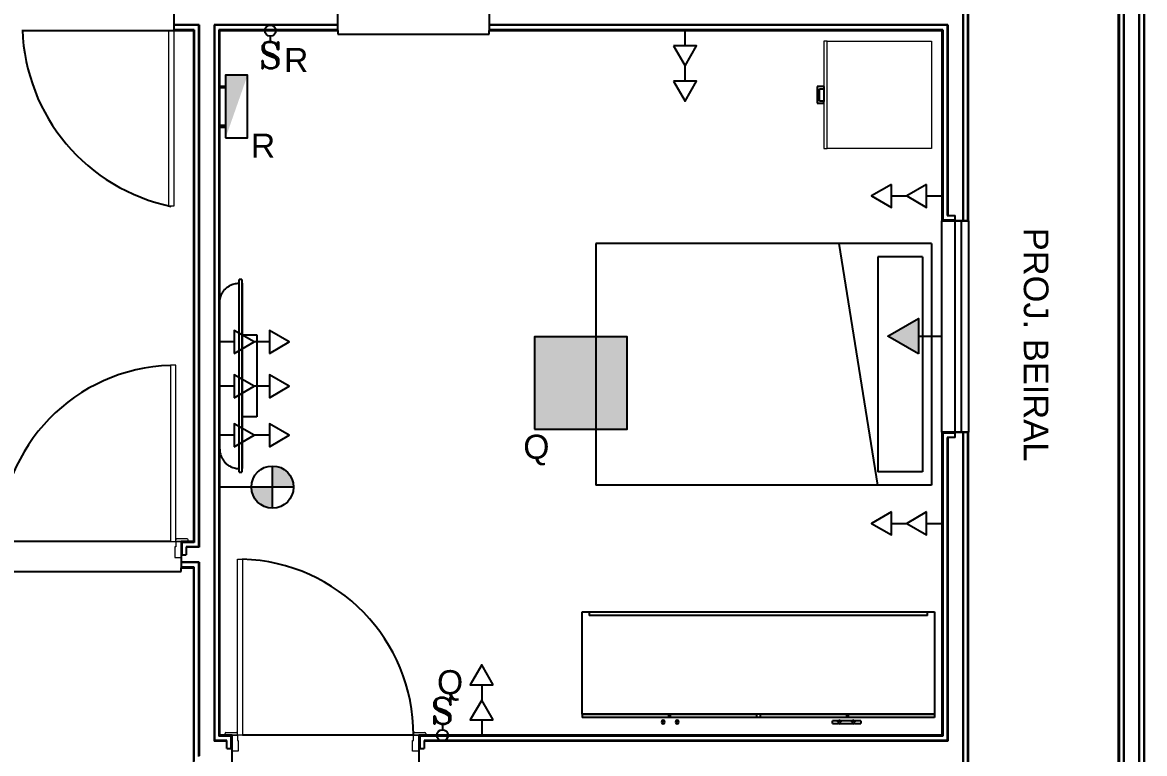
# Model space of a CAD drawing. Header units: millimetres. Extents: x 3082 to 3316, y 298 to 342.
# Drawn here: x 3294.11 to 3300.48, y 323.54 to 327.69 of the extents above; entities that cross this region are included whole.
import ezdxf
from ezdxf.enums import TextEntityAlignment as Align

# ---------------------------------------------------------------- set-up
doc = ezdxf.new("R2010")
doc.units = ezdxf.units.MM
doc.header["$MEASUREMENT"] = 0
doc.linetypes.add('CONTINU', pattern=[0])
for name, color, linetype in [('-HIDRO', 8, 'CONTINUOUS'), ('eletroduto parede e teto', 2, 'CONTINU'), ('Especificações', 3, 'CONTINUOUS'), ('PL3', 3, 'CONTINUOUS'), ('Pontos Elétricos', 3, 'CONTINUOUS'), ('Pontos Luminotécnicos', 3, 'CONTINUOUS'), ('PONTOS_ELETRICOS', 2, 'CONTINUOUS')]:
    doc.layers.add(name, color=color, linetype=linetype)
doc.styles.add('ARIAL', font='arial.ttf', dxfattribs={"height": 2})
doc.styles.add('Arial_2', font='arial.ttf', dxfattribs={"height": 200})
doc.styles.add('INTERRUPTOR', font='romant__.ttf', dxfattribs={"height": 0.6})

# ---------------------------------------------------------------- blocks, each defined once
blk = doc.blocks.new('superior')
at = {"layer": '-HIDRO'}
for p, q in [((5.0765, 14.1041), (5.0765, -12.3634)), ((5.079, 14.1066), (5.079, -12.3634)), ((5.104, 14.1316), (5.104, -12.3634)), ((5.1065, 14.1341), (5.1065, -12.3634)), ((4.989, 14.0166), (4.989, -7.8434)), ((4.9915, 14.0191), (4.9915, -7.8459)), ((4.9615, 13.9891), (4.9615, -7.8159)), ((4.964, 13.9916), (4.964, -7.8184)), ((4.0765, 9.6866), (4.0765, 7.7068)), ((4.079, 9.6866), (4.079, 7.7068)), ((4.104, 9.6866), (4.104, 7.7068)), ((4.1065, 9.6866), (4.1065, 7.7068)), ((-0.2585, 8.8191), (-0.401, 8.8191)), ((-0.261, 8.8166), (-0.401, 8.8166)), ((-0.286, 8.7916), (-0.401, 8.7916)), ((-0.2885, 8.7916), (-0.2885, 5.8841)), ((-0.286, 8.7916), (-0.286, 5.8816)), ((-0.261, 8.8166), (-0.261, 5.8566)), ((-0.2585, 8.8191), (-0.2585, 5.8541)), ((0.529, 8.8191), (-0.1735, 8.8191)), ((-0.1735, 8.8191), (-0.1735, 4.7541)), ((0.529, 8.8166), (-0.171, 8.8166)), ((-0.171, 8.8166), (-0.171, 4.7566)), ((0.529, 8.7916), (-0.146, 8.7916)), ((-0.146, 8.7916), (-0.146, 4.7816)), ((3.9915, 8.8191), (1.389, 8.8191)), ((3.989, 8.8166), (1.389, 8.8166)), ((3.964, 8.7916), (1.389, 8.7916)), ((3.9615, 8.7916), (3.9615, 7.7093)), ((3.964, 8.7916), (3.964, 7.7118)), ((3.989, 8.8166), (3.989, 7.7368)), ((3.9915, 8.8191), (3.9915, 7.7368)), ((-1.261, 8.7866), (-0.401, 8.7866)), ((-0.2885, 8.7891), (-0.401, 8.7891)), ((-0.291, 8.7866), (-0.291, 8.7891)), ((0.529, 8.7891), (-0.1435, 8.7891)), ((-0.1435, 8.7891), (-0.1435, 4.7816)), ((0.529, 8.7866), (0.529, 8.7666)), ((0.529, 8.7666), (1.389, 8.7666)), ((3.9615, 8.7891), (1.389, 8.7891)), ((1.389, 8.7666), (1.389, 8.7866)), ((3.959, 8.7866), (3.959, 8.7891)), ((3.289, 8.4691), (3.2509, 8.4691)), ((3.2509, 8.4691), (3.2509, 8.3738)), ((3.2635, 8.4564), (3.289, 8.4564)), ((3.2635, 8.3865), (3.2635, 8.4564)), ((3.289, 8.4691), (3.289, 8.4564)), ((3.289, 8.4595), (3.289, 8.3833)), ((3.289, 8.4564), (3.289, 8.3865)), ((3.2509, 8.3738), (3.289, 8.3738)), ((3.289, 8.3865), (3.2635, 8.3865)), ((3.289, 8.3738), (3.289, 8.3865)), ((3.9615, 7.7093), (4.034, 7.7093)), ((3.964, 7.7118), (4.034, 7.7118)), ((3.989, 7.7368), (4.034, 7.7368)), ((4.034, 7.7068), (4.034, 7.7368)), ((3.959, 6.5068), (3.959, 7.7068)), ((4.109, 7.7068), (3.959, 7.7068)), ((4.034, 6.5068), (4.034, 7.7068)), ((4.069, 6.5068), (4.069, 7.7068)), ((4.109, 7.7068), (4.109, 6.5068)), ((1.994, 7.5786), (1.994, 6.2066)), ((3.899, 7.5786), (1.994, 7.5786)), ((3.5942, 6.2066), (3.3762, 7.5786)), ((3.899, 7.5786), (3.899, 6.2066)), ((3.5942, 7.5024), (3.5942, 6.2828)), ((3.8482, 7.5024), (3.5942, 7.5024)), ((3.8482, 7.5024), (3.8482, 6.2828)), ((-0.016, 7.3729), (-0.031, 7.3729)), ((-0.031, 7.3579), (-0.031, 7.3729)), ((-0.031, 6.2954), (-0.031, 7.3579)), ((-0.016, 7.3729), (-0.016, 7.3579)), ((-0.016, 7.3579), (-0.016, 6.2954)), ((-0.013, 7.3529), (-0.016, 7.3529)), ((-0.013, 7.3529), (-0.013, 6.3004)), ((-0.013, 7.0598), (0.069, 7.0598)), ((0.069, 7.0598), (0.069, 6.5935)), ((0.069, 6.5935), (-0.013, 6.5935)), ((3.959, 6.5068), (4.109, 6.5068)), ((3.9615, 6.5043), (3.9615, 4.7841)), ((4.034, 6.5043), (3.9615, 6.5043)), ((3.964, 6.5018), (3.964, 4.7816)), ((4.034, 6.5018), (3.964, 6.5018)), ((4.034, 6.4768), (4.034, 6.5068)), ((4.0765, 6.5068), (4.0765, 3.3519)), ((4.079, 6.5068), (4.079, 3.3519)), ((4.104, 6.5068), (4.104, 3.3519)), ((4.1065, 6.5068), (4.1065, 3.3519)), ((3.989, 6.4768), (3.989, 4.7566)), ((4.034, 6.4768), (3.989, 6.4768)), ((3.9915, 6.4768), (3.9915, 4.7541)), ((-0.031, 6.2804), (-0.031, 6.2954)), ((-0.031, 6.2804), (-0.016, 6.2804)), ((-0.016, 6.3004), (-0.013, 6.3004)), ((-0.016, 6.2954), (-0.016, 6.2804)), ((3.8482, 6.2828), (3.5942, 6.2828)), ((3.899, 6.2066), (1.994, 6.2066)), ((-0.421, 5.8866), (-1.391, 5.8866)), ((-0.3585, 5.8841), (-0.3585, 5.8116)), ((-0.2885, 5.8841), (-0.3585, 5.8841)), ((-0.286, 5.8816), (-0.356, 5.8816)), ((-0.356, 5.8816), (-0.356, 5.8116)), ((-0.361, 5.8116), (-0.331, 5.8116)), ((-0.261, 5.8566), (-0.331, 5.8566)), ((-0.331, 5.8566), (-0.331, 5.8116)), ((-0.2585, 5.8541), (-0.331, 5.8541)), ((-0.2585, 5.7691), (-0.361, 5.7691)), ((-0.261, 5.7666), (-0.361, 5.7666)), ((-0.286, 5.7416), (-0.361, 5.7416)), ((-0.2885, 5.7391), (-0.361, 5.7391)), ((-0.361, 5.7166), (-0.361, 5.7366)), ((-0.291, 5.7366), (-0.291, 5.7391)), ((-0.2885, 5.7416), (-0.2885, 4.6391)), ((-0.286, 4.6391), (-0.286, 5.7416)), ((-0.261, 5.7666), (-0.261, 4.6666)), ((-0.2585, 5.7691), (-0.2585, 4.6691)), ((-1.421, 5.7166), (-0.361, 5.7166)), ((1.916, 5.4866), (3.916, 5.4866)), ((1.916, 4.9066), (1.916, 5.4866)), ((1.956, 5.4866), (3.876, 5.4866)), ((1.956, 5.4866), (1.956, 5.4666)), ((3.876, 5.4666), (3.876, 5.4866)), ((3.916, 5.4866), (3.916, 4.9066)), ((3.876, 5.4666), (1.956, 5.4666)), ((1.916, 4.9066), (2.406, 4.9066)), ((1.916, 4.9066), (1.916, 4.8866)), ((3.916, 4.9066), (1.916, 4.9066)), ((2.406, 4.9066), (2.406, 4.8866)), ((2.416, 4.9066), (2.906, 4.9066)), ((2.416, 4.9066), (2.416, 4.8866)), ((2.906, 4.9066), (2.906, 4.8866)), ((2.926, 4.9066), (3.416, 4.9066)), ((2.926, 4.9066), (2.926, 4.8866)), ((3.416, 4.9066), (3.416, 4.8866)), ((3.426, 4.9066), (3.916, 4.9066)), ((3.426, 4.9066), (3.426, 4.8866)), ((3.916, 4.9066), (3.916, 4.8866)), ((2.406, 4.8866), (1.916, 4.8866)), ((2.416, 4.8866), (2.406, 4.8866)), ((2.906, 4.8866), (2.416, 4.8866)), ((2.926, 4.8866), (2.906, 4.8866)), ((3.416, 4.8866), (2.926, 4.8866)), ((3.3694, 4.8691), (3.3379, 4.8691)), ((3.3379, 4.8616), (3.3379, 4.8691)), ((3.3379, 4.8541), (3.3379, 4.8616)), ((3.3379, 4.8541), (3.3701, 4.8541)), ((3.3814, 4.8541), (3.4498, 4.8541)), ((3.4506, 4.8691), (3.3827, 4.8691)), ((3.426, 4.8866), (3.416, 4.8866)), ((3.916, 4.8866), (3.426, 4.8866)), ((3.4621, 4.8541), (3.4979, 4.8541)), ((3.4979, 4.8691), (3.4625, 4.8691)), ((3.4979, 4.8691), (3.4979, 4.8616)), ((3.4979, 4.8616), (3.4979, 4.8541)), ((-0.076, 4.7816), (-0.146, 4.7816)), ((-0.141, 4.7866), (-0.1435, 4.7866)), ((-0.0735, 4.7841), (-0.1435, 4.7841)), ((-0.076, 4.7116), (-0.076, 4.7816)), ((-0.0735, 4.7116), (-0.0735, 4.7841)), ((0.959, 4.7866), (-0.011, 4.7866)), ((0.9915, 4.7841), (0.9915, 4.7116)), ((3.9615, 4.7841), (0.9915, 4.7841)), ((3.964, 4.7816), (0.994, 4.7816)), ((0.994, 4.7816), (0.994, 4.7116)), ((-0.101, 4.7541), (-0.1735, 4.7541)), ((-0.101, 4.7566), (-0.171, 4.7566)), ((-0.101, 4.7116), (-0.101, 4.7566)), ((3.989, 4.7566), (1.019, 4.7566)), ((1.019, 4.7566), (1.019, 4.7116)), ((3.9915, 4.7541), (1.019, 4.7541)), ((-0.101, 4.7116), (-0.071, 4.7116)), ((0.989, 4.7116), (1.019, 4.7116))]:
    blk.add_line(p, q, dxfattribs=at)
at = {"layer": '-HIDRO', "lineweight": 25}
for p, q in [((5.109, -12.3634), (5.109, 14.1366)), ((4.959, 13.9866), (4.959, -7.8134)), ((4.109, 7.7068), (4.109, 9.6866)), ((-0.401, 8.9366), (-0.401, 8.7866)), ((0.529, 8.7866), (0.529, 8.9366)), ((1.389, 8.9366), (1.389, 8.7866)), ((-0.401, 8.7866), (-0.291, 8.7866)), ((-0.291, 8.7866), (-0.291, 5.8866)), ((-0.141, 8.7866), (0.529, 8.7866)), ((-0.141, 4.7866), (-0.141, 8.7866)), ((1.389, 8.7866), (3.959, 8.7866)), ((3.959, 8.7866), (3.959, 7.7068)), ((3.959, 7.7068), (4.109, 7.7068)), ((4.109, 6.5068), (3.959, 6.5068)), ((3.959, 6.5068), (3.959, 4.7866)), ((4.109, 3.3519), (4.109, 6.5068)), ((-0.291, 5.8866), (-0.361, 5.8866)), ((-0.361, 5.8866), (-0.361, 5.7366)), ((-0.361, 5.7366), (-0.291, 5.7366)), ((-0.291, 5.7366), (-0.291, 4.6366)), ((-0.071, 4.7866), (-0.141, 4.7866)), ((-0.071, 4.6366), (-0.071, 4.7866)), ((3.959, 4.7866), (0.989, 4.7866)), ((0.989, 4.7866), (0.989, 4.6366))]:
    blk.add_line(p, q, dxfattribs=at)
at = {"layer": '-HIDRO', "lineweight": 9}
for p, q in [((-0.431, 8.7891), (-0.401, 8.7891)), ((-0.431, 7.7891), (-0.431, 8.7891)), ((-0.401, 8.7891), (-0.401, 7.7891)), ((-0.401, 7.7891), (-0.431, 7.7891))]:
    blk.add_line(p, q, dxfattribs=at)
at = {"layer": '-HIDRO', "lineweight": 5}
for p, q in [((3.289, 8.7262), (3.289, 8.1166)), ((3.308, 8.7262), (3.289, 8.7262)), ((3.308, 8.1166), (3.308, 8.7262)), ((3.308, 8.7262), (3.8986, 8.7262)), ((3.8986, 8.7262), (3.8986, 8.1166)), ((3.289, 8.1166), (3.308, 8.1166)), ((3.8986, 8.1166), (3.308, 8.1166))]:
    blk.add_line(p, q, dxfattribs=at)
at = {"layer": '-HIDRO', "lineweight": 13}
for p, q in [((4.034, 6.5068), (4.034, 7.7068)), ((4.069, 6.5068), (4.069, 7.7068)), ((-0.391, 6.8866), (-0.421, 6.8866)), ((-0.421, 6.8866), (-0.421, 5.8866)), ((-0.391, 5.8866), (-0.391, 6.8866)), ((-0.421, 5.8866), (-0.391, 5.8866)), ((-0.391, 5.8866), (-0.321, 5.8866)), ((-0.361, 5.8866), (-0.391, 5.8866)), ((-0.391, 5.8866), (-0.391, 5.8566)), ((-0.326, 5.9016), (-0.386, 5.9016)), ((-0.361, 5.7966), (-0.361, 5.8866)), ((-0.321, 5.8866), (-0.321, 5.8966)), ((-0.396, 5.8566), (-0.396, 5.7966)), ((-0.391, 5.8566), (-0.396, 5.8566)), ((-0.396, 5.7966), (-0.361, 5.7966)), ((-0.041, 5.7866), (-0.011, 5.7866)), ((-0.041, 4.7866), (-0.041, 5.7866)), ((-0.011, 5.7866), (-0.011, 4.7866)), ((-0.111, 4.7866), (-0.111, 4.7966)), ((-0.041, 4.7866), (-0.111, 4.7866)), ((-0.106, 4.8016), (-0.046, 4.8016)), ((-0.071, 4.7866), (-0.041, 4.7866)), ((-0.071, 4.6966), (-0.071, 4.7866)), ((-0.011, 4.7866), (-0.041, 4.7866)), ((-0.041, 4.7866), (-0.041, 4.7566)), ((0.959, 4.7866), (0.959, 4.7966)), ((1.029, 4.7866), (0.959, 4.7866)), ((0.959, 4.7866), (0.989, 4.7866)), ((0.959, 4.7566), (0.959, 4.7866)), ((0.964, 4.8016), (1.024, 4.8016)), ((0.989, 4.7866), (0.989, 4.6966)), ((1.029, 4.7966), (1.029, 4.7866)), ((-0.041, 4.7566), (-0.036, 4.7566)), ((-0.036, 4.7566), (-0.036, 4.6966)), ((0.954, 4.6966), (0.954, 4.7566)), ((0.954, 4.7566), (0.959, 4.7566)), ((-0.036, 4.6966), (-0.071, 4.6966)), ((0.989, 4.6966), (0.954, 4.6966))]:
    blk.add_line(p, q, dxfattribs=at)
at = {"layer": '-HIDRO'}
for centre, radius, start, end in [((-0.2023, 8.8266), 1.0594, 181.89302, 258.35736), ((-0.391, 5.8866), 1, 91.71913, 180), ((-0.041, 4.7866), 1, 0, 88.28087), ((2.376, 4.8616), 0.01, 0, 180), ((2.376, 4.8616), 0.01, 180, 0), ((2.3759, 4.8616), 0.0075, 0, 180), ((2.3759, 4.8616), 0.0075, 180, 0), ((2.456, 4.8616), 0.01, 0, 180), ((2.456, 4.8616), 0.01, 180, 0), ((2.456, 4.8616), 0.0075, 0, 180), ((2.456, 4.8616), 0.0075, 180, 0), ((3.376, 4.8616), 0.01, 0, 180), ((3.376, 4.8616), 0.01, 180, 0), ((3.3759, 4.8616), 0.0075, 0, 180), ((3.3759, 4.8616), 0.0075, 180, 0), ((3.456, 4.8616), 0.01, 0, 180), ((3.456, 4.8616), 0.01, 180, 0), ((3.456, 4.8616), 0.0075, 0, 180), ((3.456, 4.8616), 0.0075, 180, 0)]:
    blk.add_arc(centre, radius, start, end, dxfattribs=at)
at = {"layer": '-HIDRO', "lineweight": 13}
for centre, start, end in [((-0.386, 5.8966), 90, 180), ((-0.326, 5.8966), 0, 90), ((-0.106, 4.7966), 90, 180), ((-0.046, 4.7966), 0, 90), ((0.964, 4.7966), 90, 180), ((1.024, 4.7966), 0, 90)]:
    blk.add_arc(centre, 0.005, start, end, dxfattribs=at)
at = {"layer": '-HIDRO'}
for points in [[(-0.141, 7.2429), (-0.141, 7.2477), (-0.1404, 7.2573), (-0.1376, 7.2715), (-0.1337, 7.2829), (-0.1298, 7.2916), (-0.1264, 7.298), (-0.1226, 7.3041), (-0.1184, 7.3099), (-0.1138, 7.3155), (-0.1089, 7.3208), (-0.1036, 7.3257), (-0.0981, 7.3303), (-0.0922, 7.3345), (-0.084, 7.3395), (-0.0733, 7.3448), (-0.055, 7.351), (-0.0406, 7.3529), (-0.031, 7.3529)], [(-0.141, 6.4104), (-0.141, 6.4055), (-0.1404, 6.3958), (-0.1376, 6.3818), (-0.1337, 6.3704), (-0.1298, 6.3616), (-0.1264, 6.3553), (-0.1226, 6.3492), (-0.1184, 6.3434), (-0.1138, 6.3377), (-0.1089, 6.3325), (-0.1036, 6.3276), (-0.0981, 6.323), (-0.0922, 6.3188), (-0.084, 6.3138), (-0.0733, 6.3085), (-0.055, 6.3022), (-0.0406, 6.3004), (-0.031, 6.3004)]]:
    blk.add_open_spline(points, degree=3, knots=[0, 0, 0, 0, 0.083333, 0.166667, 0.25, 0.291667, 0.333333, 0.375, 0.416667, 0.458333, 0.5, 0.541667, 0.583333, 0.625, 0.666667, 0.75, 0.833333, 1, 1, 1, 1], dxfattribs=at)
at = {"layer": '-HIDRO', "style": 'Arial_2'}
blk.add_text('PROJ. BEIRAL', height=0.14, rotation=270, dxfattribs=at).set_placement((4.4235, 7.6674))
blk = doc.blocks.new('LUMINÁRIA.02')
at = {"layer": 'Pontos Luminotécnicos', "ltscale": 0.05}
h = blk.add_hatch(color=9, dxfattribs=at)
h.dxf.hatch_style = 1
h.paths.add_polyline_path([(0.35, 0), (0, 0), (0, -0.35), (0.35, -0.35)])
blk.add_lwpolyline([(0, -0.35), (0.35, -0.35), (0.35, 0), (0, 0)], close=True, dxfattribs=at)
blk = doc.blocks.new('Tomada Média')
at = {"layer": 'PL3'}
blk.add_line((0, 0.08), (0, 0), dxfattribs=at)
blk.add_lwpolyline([(-0.06, 0.08), (0, 0.1839), (0.06, 0.08)], close=True, dxfattribs=at)
blk = doc.blocks.new('TOMADA ALTA SIMPLES.01')
at = {"layer": 'Pontos Elétricos'}
h = blk.add_hatch(color=251, dxfattribs=at)
h.dxf.hatch_style = 1
h.paths.add_polyline_path([(0.0892, -0.0669), (0.2051, 0), (0.0892, 0.0669)])
at = {"layer": 'Pontos Elétricos', "xscale": 1.115026295692639, "yscale": 1.115026295692639, "zscale": 1.115026295692639, "rotation": 270}
blk.add_blockref('Tomada Média', (0, 0), dxfattribs=at)
blk = doc.blocks.new('TOMADA DUPLA BAIXA.01')
at = {"layer": 'PL3'}
for p, q in [((-0.1472, 0), (-0.1026, 0)), ((-0.0446, 0), (0, 0))]:
    blk.add_line(p, q, dxfattribs=at)
for points in [[(-0.1472, 0.0335), (-0.2051, 0), (-0.1472, -0.0335)], [(-0.0446, 0.0335), (-0.1026, 0), (-0.0446, -0.0335)]]:
    blk.add_lwpolyline(points, close=True, dxfattribs=at)
blk = doc.blocks.new('arandela')
at = {"layer": 'eletroduto parede e teto'}
blk.add_hatch(color=9, dxfattribs=at).paths.add_polyline_path([(-0.0343, -0.1448), (0.0902, 0.2108), (-0.0343, 0.2108)])
at = {"layer": 'Pontos Luminotécnicos', "ltscale": 0.5}
for points in [[(-0.0343, -0.1448), (0.0902, -0.1448), (0.0902, 0.2108), (-0.0343, 0.2108)], [(-0.0698, 0.1486), (-0.0343, 0.1486), (-0.0343, 0.1397), (-0.0698, 0.1397)], [(-0.0698, -0.0826), (-0.0343, -0.0826), (-0.0343, -0.0737), (-0.0698, -0.0737)]]:
    blk.add_lwpolyline(points, close=True, dxfattribs=at)
blk = doc.blocks.new('I_i1')
at = {"layer": 'PONTOS_ELETRICOS'}
blk.add_line((0, -0.0647), (0, -0.0317), dxfattribs=at)
blk.add_circle((0, 0), 0.0317, dxfattribs=at)
at = {"layer": 'PONTOS_ELETRICOS', "style": 'INTERRUPTOR'}
blk.add_text('S', height=0.15, dxfattribs=at).set_placement((-0.0005, -0.1399), align=Align.MIDDLE)

msp = doc.modelspace()

# ---------------------------------------------------------------- hatches: boundary and pattern name
at = {"layer": 'Pontos Elétricos'}
h = msp.add_hatch(color=251, dxfattribs=at)
h.paths.add_polyline_path([(3295.649, 325.0504, 0.414214), (3295.5293, 325.1701), (3295.5293, 325.0504)])
h.paths.add_polyline_path([(3295.5293, 325.0504), (3295.4096, 325.0504, 0.414214), (3295.5293, 324.9307)])

# ---------------------------------------------------------------- linework, layer by layer
for p, q in [((3295.5293, 324.9307), (3295.5293, 325.1701)), ((3295.4096, 325.0504), (3295.23, 325.0504)), ((3295.649, 325.0504), (3295.4096, 325.0504))]:
    msp.add_line(p, q, dxfattribs=at)
msp.add_circle((3295.5293, 325.0504), 0.1197, dxfattribs=at)

# ---------------------------------------------------------------- block references
at = {"layer": 'eletroduto parede e teto'}
for name, p in [('superior', (3295.3711, 318.855)), ('arandela', (3295.2974, 327.1769))]:
    msp.add_blockref(name, p, dxfattribs=at)
at = {"layer": 'Especificações'}
msp.add_blockref('I_i1', (3295.5173, 327.6416), dxfattribs=at)
at = {"layer": 'Especificações', "rotation": 180}
msp.add_blockref('I_i1', (3296.4943, 323.6416), dxfattribs=at)
at = {"layer": 'Pontos Elétricos'}
for name, p, xscale, yscale, zscale, rotation in [('TOMADA DUPLA BAIXA.01', (3297.872, 327.6416), 1.95, 1.95, 1.95, 90), ('TOMADA ALTA SIMPLES.01', (3299.33, 325.9074), 1.5, 1.5, 1.5, 180), ('TOMADA DUPLA BAIXA.01', (3295.225, 325.8744), 1.95, 1.95, 1.95, 180), ('TOMADA DUPLA BAIXA.01', (3295.225, 325.6227), 1.95, 1.95, 1.95, 180), ('TOMADA DUPLA BAIXA.01', (3295.225, 325.3447), 1.95, 1.95, 1.95, 180), ('TOMADA DUPLA BAIXA.01', (3296.7174, 323.6416), 1.95, 1.95, 1.95, 270)]:
    msp.add_blockref(name, p, dxfattribs=dict(at, xscale=xscale, yscale=yscale, zscale=zscale, rotation=rotation))
at = {"layer": 'Pontos Elétricos', "xscale": 1.95, "yscale": 1.95, "zscale": 1.95}
for p in [(3299.33, 326.7036), (3299.33, 324.8438)]:
    msp.add_blockref('TOMADA DUPLA BAIXA.01', p, dxfattribs=at)
at = {"layer": 'Pontos Luminotécnicos', "xscale": 1.5, "yscale": 1.5, "zscale": 1.5}
msp.add_blockref('LUMINÁRIA.02', (3297.0175, 325.9041), dxfattribs=at)

# ---------------------------------------------------------------- texts
at = {"layer": 'Pontos Elétricos', "color": 4, "style": 'ARIAL'}
for s, p in [('R', (3295.664, 327.4061)), ('R', (3295.4758, 326.9199)), ('Q', (3297.0275, 325.2109)), ('Q', (3296.5375, 323.8744))]:
    msp.add_text(s, height=0.1369, dxfattribs=at).set_placement(p, align=Align.CENTER)

doc.saveas('drawing.dxf')
